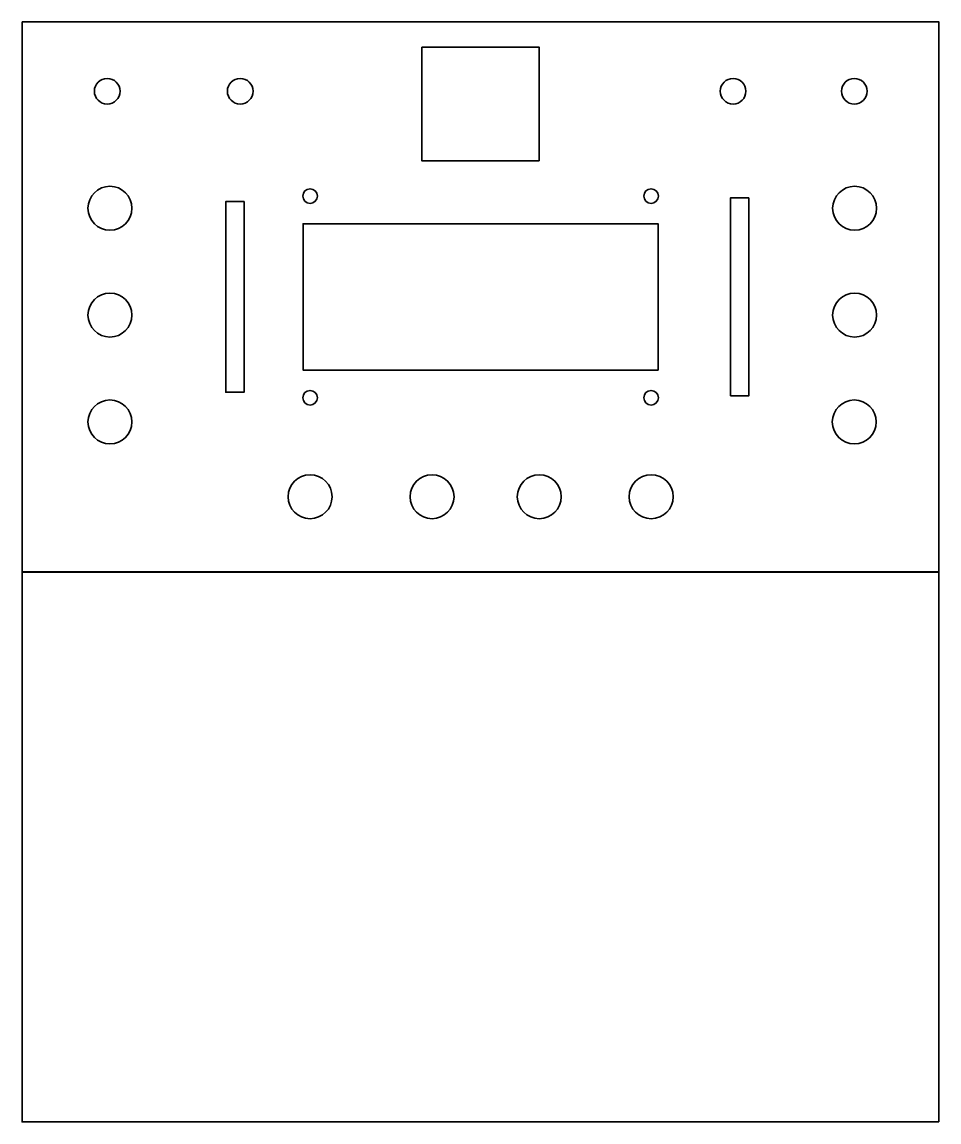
# Model space of a CAD drawing. Header units: millimetres. Extents: x 0 to 250, y -300 to 0.
import ezdxf

# ---------------------------------------------------------------- set-up
doc = ezdxf.new("R2010")
doc.units = ezdxf.units.MM
doc.header["$MEASUREMENT"] = 0
doc.layers.add('katman 1', color=7, linetype='Continuous', lineweight=0)

# ---------------------------------------------------------------- blocks, each defined once
blk = doc.blocks.new('Block_1')
at = {"layer": 'katman 1', "color": 18, "lineweight": 35, "true_color": 0x010101}
blk.add_lwpolyline([(173.46, -95.32), (76.66, -95.32), (76.66, -55.42), (173.46, -55.42)], close=True, dxfattribs=at)
for centre in [(78.56, -47.87), (171.56, -47.87), (78.56, -102.87), (171.56, -102.87)]:
    blk.add_circle(centre, 2, dxfattribs=at)
blk = doc.blocks.new('Block_0')
at = {"layer": 'katman 1', "color": 18, "lineweight": 35, "true_color": 0x010101}
for points in [[(250.06, -150.37), (0.06, -150.37), (0.06, -0.37), (250.06, -0.37)], [(141.06, -38.26), (109.06, -38.26), (109.06, -7.26), (141.06, -7.26)], [(60.57, -49.37), (60.57, -101.37), (55.57, -101.37), (55.57, -49.37)], [(193.17, -102.37), (193.17, -48.37), (198.17, -48.37), (198.17, -102.37)]]:
    blk.add_lwpolyline(points, close=True, dxfattribs=at)
for centre, radius in [((23.24, -19.26), 3.5), ((59.51, -19.26), 3.5), ((193.91, -19.26), 3.5), ((226.97, -19.26), 3.5), ((23.98, -51.18), 6), ((227.06, -51.18), 6), ((23.98, -80.32), 6), ((227.06, -80.32), 6), ((23.98, -109.47), 6), ((226.97, -109.47), 6), ((78.56, -129.86), 6), ((111.81, -129.86), 6), ((141.06, -129.86), 6), ((171.56, -129.86), 6)]:
    blk.add_circle(centre, radius, dxfattribs=at)
at = {"layer": 'katman 1'}
blk.add_blockref('Block_1', (0, 0), dxfattribs=at)

msp = doc.modelspace()

# ---------------------------------------------------------------- linework, layer by layer
at = {"layer": 'katman 1', "color": 18, "lineweight": 35, "true_color": 0x010101}
msp.add_line((0.06, -300.37), (0.06, -150.37), dxfattribs=at)
msp.add_lwpolyline([(250, -300.42), (0, -300.42), (0, -150.42), (250, -150.42)], close=True, dxfattribs=at)

# ---------------------------------------------------------------- block references
at = {"layer": 'katman 1'}
msp.add_blockref('Block_0', (0, 0), dxfattribs=at)

doc.saveas('drawing.dxf')
